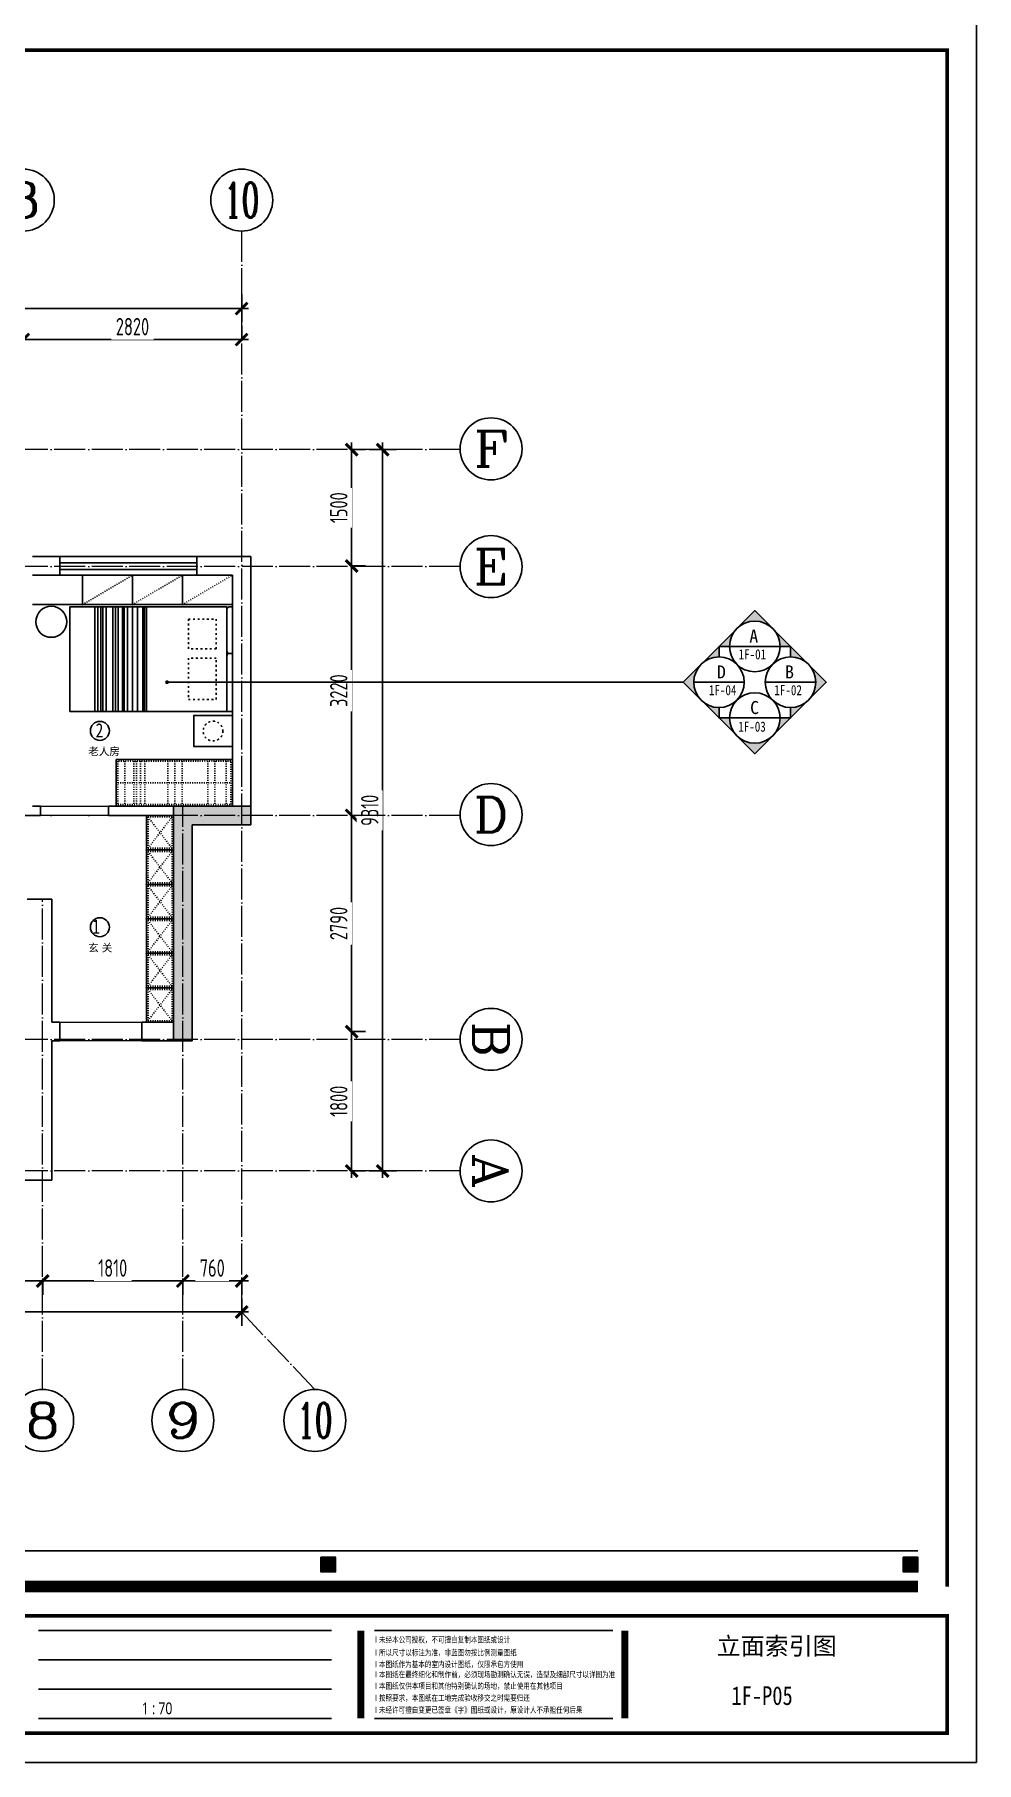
# Model space of a CAD drawing. Header units: inches. Extents: x -50945 to 250244, y -404780 to 18493.
# Drawn here: x 238080 to 250244, y -292400 to -270102 of the extents above; entities that cross this region are included whole.
import ezdxf
from ezdxf.enums import TextEntityAlignment as Align

# ---------------------------------------------------------------- set-up
doc = ezdxf.new("R2010")
doc.units = ezdxf.units.IN
doc.header["$MEASUREMENT"] = 0
for name, pattern in [('ACAD_ISO03W100', [30, 12, -18]), ('DOTE', [2.42, 2, -0.2, 0.02, -0.2]), ('iGo户型优化10', [30, 12, -18])]:
    doc.linetypes.add(name, pattern=pattern)
for name, color, linetype in [('0 @ 1 (1)', 7, 'Continuous'), ('15开关布置图-YJ', 2, 'Continuous'), ('AXIS', 1, 'Continuous'), ('AXIS_TEXT', 7, 'Continuous'), ('A图框', 7, 'Continuous'), ('D-ARCHI', 250, 'Continuous'), ('EVH 立面填充', 8, 'Continuous'), ('IBS-003-建筑窗框', 3, 'Continuous'), ('IBS-182-原建筑非承重墙', 150, 'Continuous'), ('IBS-200-原建筑承重墙柱', 200, 'Continuous'), ('IBS-63-原建筑窗', 63, 'Continuous'), ('IDS-040-固定高家具', 40, 'Continuous'), ('IFF-51-活动家具', 51, 'Continuous'), ('IRC-30-天花轮廓线', 30, 'Continuous'), ('外标注', 50, 'Continuous'), ('房间编号', 50, 'Continuous'), ('索引', 168, 'Continuous')]:
    doc.layers.add(name, color=color, linetype=linetype)
doc.layers.add('门', color=65, linetype='Continuous', lineweight=13)
doc.styles.add('04.YBC-外标注3.0', font='', dxfattribs={"width": 0.8, "height": 3})
doc.styles.add('05.YBC-内标注2.5', font='', dxfattribs={"width": 0.8, "height": 2.5})
doc.styles.add('_TCH_AXIS', font='COMPLEX', dxfattribs={"bigfont": 'GBCBIG'})
doc.styles.add('ARI', font='', dxfattribs={"width": 0.8, "height": 200})
doc.styles.add('COMPLEX', font='COMPLEX')
doc.styles.add('HBA-DIMT', font='ARCHS.SHX', dxfattribs={"width": 0.8})
doc.styles.add('MGC-ST', font='', dxfattribs={"width": 0.8})
doc.styles.add('MtXpl_Arial_Unicode_', font='Arial Unicode.ttf')
doc.styles.get("Standard").update_dxf_attribs({"font": 'Arial.ttf'})
doc.styles.add('宋体', font='', dxfattribs={"width": 0.8})
doc.styles.get('04.YBC-外标注3.0').set_extended_font_data('SimSun')
doc.styles.get('05.YBC-内标注2.5').set_extended_font_data('SimSun')
doc.styles.get('ARI').set_extended_font_data('SimSun')
doc.styles.get('MGC-ST').set_extended_font_data('SimSun')
doc.styles.get('宋体').set_extended_font_data('SimSun')
doc.dimstyles.new('HBA_40', dxfattribs={"dimscale": 50, "dimtxt": 2.5, "dimasz": 0.1, "dimexe": 2, "dimexo": 2.5, "dimgap": 0.6, "dimtad": 1, "dimdec": 0, "dimrnd": 5, "dimzin": 0, "dimtxsty": 'HBA-DIMT', "dimblk": 'HBA_DIMENSION_TICK', "dimblk1": 'HBA_DIMENSION_TICK', "dimblk2": 'HBA_DIMENSION_TICK', "dimcen": 0.125, "dimclrd": 44, "dimclre": 44, "dimclrt": 2, "dimadec": 0, "dimazin": 0, "dimtfac": 1, "dimtdec": 0, "dimtix": 1, "dimtmove": 1, "dimatfit": 3, "dimldrblk": 'HBA_Leader_Dot', "dimfxl": 0, "dimtvp": 1, "dimtfill": 1, "dimtolj": 1, "dimtzin": 0, "dimarcsym": 0})

# ---------------------------------------------------------------- blocks, each defined once
blk = doc.blocks.new('HBA_DIMENSION_TICK')
at = {"color": 0, "linetype": 'ByBlock'}
for p, q in [((-10, 0), (0, 0)), ((0, 0), (10, 0))]:
    blk.add_line(p, q, dxfattribs=at)
at = {"color": 50, "linetype": 'ByBlock'}
blk.add_solid([(-10, -7), (-7, -10), (7, 10), (10, 7)], dxfattribs=at)
blk = doc.blocks.new('*D978')
at = {"layer": 'Defpoints', "color": 0, "transparency": 16777216}
for p in [(236145, -285932), (238185, -285932), (238185, -286187)]:
    blk.add_point(p, dxfattribs=at)
at = {"layer": '外标注', "color": 44, "lineweight": -2, "transparency": 16777216}
for p, q in [((236145, -286157), (236145, -286367)), ((236154, -286187), (238176, -286187)), ((238185, -286157), (238185, -286367))]:
    blk.add_line(p, q, dxfattribs=at)
at = {"layer": '外标注', "color": 44, "lineweight": -2, "transparency": 16777216, "xscale": 9, "yscale": 9, "zscale": 9, "rotation": 180}
blk.add_blockref('HBA_DIMENSION_TICK', (236145, -286187), dxfattribs=at)
at = {"layer": '外标注', "color": 44, "lineweight": -2, "transparency": 16777216, "xscale": 9, "yscale": 9, "zscale": 9}
blk.add_blockref('HBA_DIMENSION_TICK', (238185, -286187), dxfattribs=at)
at = {"layer": '外标注', "color": 2, "transparency": 16777216, "insert": (237165, -286020), "char_height": 225, "attachment_point": 5, "style": 'HBA-DIMT', "bg_fill": 3, "box_fill_scale": 1.25, "bg_fill_color": 256, "bg_fill_true_color": 13158600, "bg_fill_transparency": 0}
blk.add_mtext('\\A1;2040', dxfattribs=at)
blk = doc.blocks.new('HBA_Leader_Dot')
at = {"color": 0, "linetype": 'ByBlock'}
blk.add_line((-5, 0), (-10, 0), dxfattribs=at)
at = {"color": 0, "linetype": 'ByBlock', "const_width": 5}
blk.add_lwpolyline([(-2.5, 0, 1), (2.5, 0, 1)], format="xyb", close=True, dxfattribs=at)
blk = doc.blocks.new('*D979')
at = {"layer": 'Defpoints', "color": 0, "transparency": 16777216}
for p in [(238185, -285932), (239995, -285932), (239995, -286187)]:
    blk.add_point(p, dxfattribs=at)
at = {"layer": '外标注', "color": 44, "lineweight": -2, "transparency": 16777216}
for p, q in [((238185, -286157), (238185, -286367)), ((238194, -286187), (239986, -286187)), ((239995, -286157), (239995, -286367))]:
    blk.add_line(p, q, dxfattribs=at)
at = {"layer": '外标注', "color": 44, "lineweight": -2, "transparency": 16777216, "xscale": 9, "yscale": 9, "zscale": 9, "rotation": 180}
blk.add_blockref('HBA_DIMENSION_TICK', (238185, -286187), dxfattribs=at)
at = {"layer": '外标注', "color": 44, "lineweight": -2, "transparency": 16777216, "xscale": 9, "yscale": 9, "zscale": 9}
blk.add_blockref('HBA_DIMENSION_TICK', (239995, -286187), dxfattribs=at)
at = {"layer": '外标注', "color": 2, "transparency": 16777216, "insert": (239090, -286020), "char_height": 225, "attachment_point": 5, "style": 'HBA-DIMT', "bg_fill": 3, "box_fill_scale": 1.25, "bg_fill_color": 256, "bg_fill_true_color": 13158600, "bg_fill_transparency": 0}
blk.add_mtext('\\A1;1810', dxfattribs=at)
blk = doc.blocks.new('*D980')
at = {"layer": 'Defpoints', "color": 0, "transparency": 16777216}
for p in [(239995, -285932), (240755, -285932), (240755, -286187)]:
    blk.add_point(p, dxfattribs=at)
at = {"layer": '外标注', "color": 44, "lineweight": -2, "transparency": 16777216}
for p, q in [((239995, -286157), (239995, -286367)), ((240004, -286187), (240746, -286187)), ((240755, -286157), (240755, -286367))]:
    blk.add_line(p, q, dxfattribs=at)
at = {"layer": '外标注', "color": 44, "lineweight": -2, "transparency": 16777216, "xscale": 9, "yscale": 9, "zscale": 9, "rotation": 180}
blk.add_blockref('HBA_DIMENSION_TICK', (239995, -286187), dxfattribs=at)
at = {"layer": '外标注', "color": 44, "lineweight": -2, "transparency": 16777216, "xscale": 9, "yscale": 9, "zscale": 9}
blk.add_blockref('HBA_DIMENSION_TICK', (240755, -286187), dxfattribs=at)
at = {"layer": '外标注', "color": 2, "transparency": 16777216, "insert": (240375, -286020), "char_height": 225, "attachment_point": 5, "style": 'HBA-DIMT', "bg_fill": 3, "box_fill_scale": 1.25, "bg_fill_color": 256, "bg_fill_true_color": 13158600, "bg_fill_transparency": 0}
blk.add_mtext('\\A1;760', dxfattribs=at)
blk = doc.blocks.new('*D981')
at = {"layer": 'Defpoints', "color": 0, "transparency": 16777216}
for p in [(226055, -286187), (240755, -286187), (240755, -286587)]:
    blk.add_point(p, dxfattribs=at)
at = {"layer": '外标注', "color": 44, "lineweight": -2, "transparency": 16777216}
for p, q in [((226055, -286412), (226055, -286767)), ((240755, -286412), (240755, -286767)), ((226064, -286587), (240746, -286587))]:
    blk.add_line(p, q, dxfattribs=at)
at = {"layer": '外标注', "color": 44, "lineweight": -2, "transparency": 16777216, "xscale": 9, "yscale": 9, "zscale": 9, "rotation": 180}
blk.add_blockref('HBA_DIMENSION_TICK', (226055, -286587), dxfattribs=at)
at = {"layer": '外标注', "color": 44, "lineweight": -2, "transparency": 16777216, "xscale": 9, "yscale": 9, "zscale": 9}
blk.add_blockref('HBA_DIMENSION_TICK', (240755, -286587), dxfattribs=at)
at = {"layer": '外标注', "color": 2, "transparency": 16777216, "insert": (233405, -286420), "char_height": 225, "attachment_point": 5, "style": 'HBA-DIMT', "bg_fill": 3, "box_fill_scale": 1.25, "bg_fill_color": 256, "bg_fill_true_color": 13158600, "bg_fill_transparency": 0}
blk.add_mtext('\\A1;14700', dxfattribs=at)
blk = doc.blocks.new('*D982')
at = {"layer": 'Defpoints', "color": 0, "transparency": 16777216}
for p in [(241933, -282969), (242175, -282969), (241933, -284767)]:
    blk.add_point(p, dxfattribs=at)
at = {"layer": '外标注', "color": 44, "lineweight": -2, "transparency": 16777216}
for p, q in [((242158, -282969), (242355, -282969)), ((242175, -284758), (242175, -282978)), ((242158, -284767), (242355, -284767))]:
    blk.add_line(p, q, dxfattribs=at)
at = {"layer": '外标注', "color": 44, "lineweight": -2, "transparency": 16777216, "xscale": 9, "yscale": 9, "zscale": 9}
for p, rotation in [((242175, -282969), 90), ((242175, -284767), 270)]:
    blk.add_blockref('HBA_DIMENSION_TICK', p, dxfattribs=dict(at, rotation=rotation))
at = {"layer": '外标注', "color": 2, "transparency": 16777216, "insert": (242009, -283868), "char_height": 225, "attachment_point": 5, "rotation": 90, "style": 'HBA-DIMT', "bg_fill": 3, "box_fill_scale": 1.25, "bg_fill_color": 256, "bg_fill_true_color": 13158600, "bg_fill_transparency": 0}
blk.add_mtext('\\A1;1800', dxfattribs=at)
blk = doc.blocks.new('*D983')
at = {"layer": 'Defpoints', "color": 0, "transparency": 16777216}
for p in [(241933, -280179), (242175, -280179), (241933, -282969)]:
    blk.add_point(p, dxfattribs=at)
at = {"layer": '外标注', "color": 44, "lineweight": -2, "transparency": 16777216}
for p, q in [((242158, -280179), (242355, -280179)), ((242175, -282960), (242175, -280188)), ((242158, -282969), (242355, -282969))]:
    blk.add_line(p, q, dxfattribs=at)
at = {"layer": '外标注', "color": 44, "lineweight": -2, "transparency": 16777216, "xscale": 9, "yscale": 9, "zscale": 9}
for p, rotation in [((242175, -280179), 90), ((242175, -282969), 270)]:
    blk.add_blockref('HBA_DIMENSION_TICK', p, dxfattribs=dict(at, rotation=rotation))
at = {"layer": '外标注', "color": 2, "transparency": 16777216, "insert": (242009, -281574), "char_height": 225, "attachment_point": 5, "rotation": 90, "style": 'HBA-DIMT', "bg_fill": 3, "box_fill_scale": 1.25, "bg_fill_color": 256, "bg_fill_true_color": 13158600, "bg_fill_transparency": 0}
blk.add_mtext('\\A1;2790', dxfattribs=at)
blk = doc.blocks.new('*D984')
at = {"layer": 'Defpoints', "color": 0, "transparency": 16777216}
for p in [(241933, -276959), (242175, -276959), (241933, -280179)]:
    blk.add_point(p, dxfattribs=at)
at = {"layer": '外标注', "color": 44, "lineweight": -2, "transparency": 16777216}
for p, q in [((242158, -276959), (242355, -276959)), ((242175, -280170), (242175, -276968)), ((242158, -280179), (242355, -280179))]:
    blk.add_line(p, q, dxfattribs=at)
at = {"layer": '外标注', "color": 44, "lineweight": -2, "transparency": 16777216, "xscale": 9, "yscale": 9, "zscale": 9}
for p, rotation in [((242175, -276959), 90), ((242175, -280179), 270)]:
    blk.add_blockref('HBA_DIMENSION_TICK', p, dxfattribs=dict(at, rotation=rotation))
at = {"layer": '外标注', "color": 2, "transparency": 16777216, "insert": (242009, -278569), "char_height": 225, "attachment_point": 5, "rotation": 90, "style": 'HBA-DIMT', "bg_fill": 3, "box_fill_scale": 1.25, "bg_fill_color": 256, "bg_fill_true_color": 13158600, "bg_fill_transparency": 0}
blk.add_mtext('\\A1;3220', dxfattribs=at)
blk = doc.blocks.new('*D985')
at = {"layer": 'Defpoints', "color": 0, "transparency": 16777216}
for p in [(241933, -275458), (242175, -275458), (241933, -276959)]:
    blk.add_point(p, dxfattribs=at)
at = {"layer": '外标注', "color": 44, "lineweight": -2, "transparency": 16777216}
for p, q in [((242158, -275458), (242355, -275458)), ((242175, -276950), (242175, -275467)), ((242158, -276959), (242355, -276959))]:
    blk.add_line(p, q, dxfattribs=at)
at = {"layer": '外标注', "color": 44, "lineweight": -2, "transparency": 16777216, "xscale": 9, "yscale": 9, "zscale": 9}
for p, rotation in [((242175, -275458), 90), ((242175, -276959), 270)]:
    blk.add_blockref('HBA_DIMENSION_TICK', p, dxfattribs=dict(at, rotation=rotation))
at = {"layer": '外标注', "color": 2, "transparency": 16777216, "insert": (242009, -276208), "char_height": 225, "attachment_point": 5, "rotation": 90, "style": 'HBA-DIMT', "bg_fill": 3, "box_fill_scale": 1.25, "bg_fill_color": 256, "bg_fill_true_color": 13158600, "bg_fill_transparency": 0}
blk.add_mtext('\\A1;1500', dxfattribs=at)
blk = doc.blocks.new('*D986')
at = {"layer": 'Defpoints', "color": 0, "transparency": 16777216}
for p in [(242175, -275458), (242575, -275458), (242175, -284767)]:
    blk.add_point(p, dxfattribs=at)
at = {"layer": '外标注', "color": 44, "lineweight": -2, "transparency": 16777216}
for p, q in [((242400, -275458), (242755, -275458)), ((242575, -284758), (242575, -275467)), ((242400, -284767), (242755, -284767))]:
    blk.add_line(p, q, dxfattribs=at)
at = {"layer": '外标注', "color": 44, "lineweight": -2, "transparency": 16777216, "xscale": 9, "yscale": 9, "zscale": 9}
for p, rotation in [((242575, -275458), 90), ((242575, -284767), 270)]:
    blk.add_blockref('HBA_DIMENSION_TICK', p, dxfattribs=dict(at, rotation=rotation))
at = {"layer": '外标注', "color": 2, "transparency": 16777216, "insert": (242409, -280113), "char_height": 225, "attachment_point": 5, "rotation": 90, "style": 'HBA-DIMT', "bg_fill": 3, "box_fill_scale": 1.25, "bg_fill_color": 256, "bg_fill_true_color": 13158600, "bg_fill_transparency": 0}
blk.add_mtext('\\A1;9310', dxfattribs=at)
blk = doc.blocks.new('*D990')
at = {"layer": 'Defpoints', "color": 0, "transparency": 16777216}
for p in [(240755, -274038), (237935, -274263), (240755, -274263)]:
    blk.add_point(p, dxfattribs=at)
at = {"layer": '外标注', "color": 44, "lineweight": -2, "transparency": 16777216}
for p, q in [((237935, -274038), (237935, -273858)), ((237944, -274038), (240746, -274038)), ((240755, -274038), (240755, -273858))]:
    blk.add_line(p, q, dxfattribs=at)
at = {"layer": '外标注', "color": 44, "lineweight": -2, "transparency": 16777216, "xscale": 9, "yscale": 9, "zscale": 9, "rotation": 180}
blk.add_blockref('HBA_DIMENSION_TICK', (237935, -274038), dxfattribs=at)
at = {"layer": '外标注', "color": 44, "lineweight": -2, "transparency": 16777216, "xscale": 9, "yscale": 9, "zscale": 9}
blk.add_blockref('HBA_DIMENSION_TICK', (240755, -274038), dxfattribs=at)
at = {"layer": '外标注', "color": 2, "transparency": 16777216, "insert": (239345, -273872), "char_height": 225, "attachment_point": 5, "style": 'HBA-DIMT', "bg_fill": 3, "box_fill_scale": 1.25, "bg_fill_color": 256, "bg_fill_true_color": 13158600, "bg_fill_transparency": 0}
blk.add_mtext('\\A1;2820', dxfattribs=at)
blk = doc.blocks.new('*D991')
at = {"layer": 'Defpoints', "color": 0, "transparency": 16777216}
for p in [(240755, -273638), (226055, -274038), (240755, -274038)]:
    blk.add_point(p, dxfattribs=at)
at = {"layer": '外标注', "color": 44, "lineweight": -2, "transparency": 16777216}
for p, q in [((226055, -273813), (226055, -273458)), ((240755, -273813), (240755, -273458)), ((226064, -273638), (240746, -273638))]:
    blk.add_line(p, q, dxfattribs=at)
at = {"layer": '外标注', "color": 44, "lineweight": -2, "transparency": 16777216, "xscale": 9, "yscale": 9, "zscale": 9, "rotation": 180}
blk.add_blockref('HBA_DIMENSION_TICK', (226055, -273638), dxfattribs=at)
at = {"layer": '外标注', "color": 44, "lineweight": -2, "transparency": 16777216, "xscale": 9, "yscale": 9, "zscale": 9}
blk.add_blockref('HBA_DIMENSION_TICK', (240755, -273638), dxfattribs=at)
at = {"layer": '外标注', "color": 2, "transparency": 16777216, "insert": (233405, -273472), "char_height": 225, "attachment_point": 5, "style": 'HBA-DIMT', "bg_fill": 3, "box_fill_scale": 1.25, "bg_fill_color": 256, "bg_fill_true_color": 13158600, "bg_fill_transparency": 0}
blk.add_mtext('\\A1;14700', dxfattribs=at)
blk = doc.blocks.new('_AXISO')
blk.add_circle((0, 0), 0.5)
at = {"layer": 'AXIS_TEXT', "style": 'COMPLEX', "width": 1.041667}
blk.add_attdef('A', text='', height=0.56, dxfattribs=at).set_placement((-0.25, -0.28), (0.25, -0.28), align=Align.FIT)
blk = doc.blocks.new('gegeg')
at = {"layer": 'A图框'}
h = blk.add_hatch(color=256, dxfattribs=at)
h.dxf.hatch_style = 1
h.paths.add_polyline_path([(154931, -57558), (154756, -57558), (154756, -57733), (154931, -57733)])
h = blk.add_hatch(color=256, dxfattribs=at)
h.dxf.hatch_style = 1
h.paths.add_polyline_path([(161887, -57558), (161712, -57558), (161712, -57733), (161887, -57733)])
for p, q in [((133887, -57482), (161887, -57482)), ((151384, -58433), (154884, -58433)), ((155398, -58433), (158242, -58433)), ((151384, -58783), (154884, -58783)), ((151384, -59133), (154884, -59133)), ((151384, -59483), (154884, -59483)), ((155398, -59483), (158242, -59483))]:
    blk.add_line(p, q, dxfattribs=at)
for points in [[(162587, -39218), (162587, -60008), (133187, -60008), (133187, -39218)], [(154756, -57558), (154931, -57558), (154931, -57733), (154756, -57733)], [(161712, -57558), (161887, -57558), (161887, -57733), (161712, -57733)]]:
    blk.add_lwpolyline(points, close=True, dxfattribs=at)
for points, const_width in [([(133537, -40125), (133537, -39568), (162237, -39568), (162237, -57908)], 42), ([(161887, -57908), (133887, -57908)], 140), ([(155234, -58433), (155234, -59483)], 84), ([(158387, -58433), (158387, -59483)], 84)]:
    blk.add_lwpolyline(points, dxfattribs=dict(at, const_width=const_width))
at = {"layer": 'A图框', "const_width": 42}
blk.add_lwpolyline([(133537, -58258), (162237, -58258), (162237, -59658), (133537, -59658)], close=True, dxfattribs=at)
at = {"layer": '0 @ 1 (1)', "insert": (152579, -59363), "char_height": 175, "width": 3199.54, "attachment_point": 4, "style": '05.YBC-内标注2.5'}
blk.add_mtext('{\\fMicrosoft YaHei|b0|i0|c134|p34;\\H0.8x; 1 : 70}', dxfattribs=at)
at = {"layer": 'A图框', "char_height": 70, "attachment_point": 1, "style": '04.YBC-外标注3.0'}
for s, width, insert in [('{\\fArial Unicode MS|b0|i0|c134|p0;l 未经本公司授权，不可擅自复制本图纸或设计}', 1842.18, (155405, -58508)), ('{\\fArial Unicode MS|b0|i0|c134|p0;l 所以尺寸以标注为准，非蓝图勿按比例测量图纸}', 1906.2, (155405, -58662)), ('{\\fArial Unicode MS|b0|i0|c134|p0;l 本图纸作为基本的室内设计图纸，仅限承包方使用}', 2550.12, (155405, -58801)), ('{\\fArial Unicode MS|b0|i0|c134|p0;l 本图纸在最终细化和制作前，必须现场勘测确认无误，造型及细部尺寸以详图为准}', 3701.19, (155405, -58923)), ('{\\fArial Unicode MS|b0|i0|c134|p0;l 本图纸仅供本项目和其他特别确认的场地，禁止使用在其他项目}', 3008.74, (155405, -59060)), ('{\\fArial Unicode MS|b0|i0|c134|p0;l 按照要求，本图纸在工地完成验收移交之时需要归还}', 1941.8, (155405, -59203)), ('{\\fArial Unicode MS|b0|i0|c134|p0;l 未经许可擅自变更已签章《字》图纸或设计，原设计人不承担任何后果}', 3026.66, (155405, -59346))]:
    blk.add_mtext_dynamic_manual_height_columns(s, width=width, gutter_width=1, heights=[0], dxfattribs=dict(at, insert=insert))

msp = doc.modelspace()

# ---------------------------------------------------------------- hatches: boundary and pattern name
at = {"layer": 'EVH 立面填充'}
h = msp.add_hatch(color=256, dxfattribs=at)
h.dxf.hatch_style = 1
h.paths.add_polyline_path([(240115.24, -280298.62), (240875.24, -280298.62), (240875.24, -280058.62), (239875.24, -280058.62), (239875.24, -283088.62), (240115.24, -283088.62)])
at = {"layer": '索引'}
h = msp.add_hatch(color=8, dxfattribs=at)
h.paths.add_polyline_path([(246919.36, -277998.12), (247054.63, -277998.12, -0.19891237), (247150.28, -277767.19)])
h.paths.add_polyline_path([(247612.14, -277767.19), (247381.21, -277536.26), (247150.28, -277767.19, -0.41421356)])
h.paths.add_polyline_path([(247707.8, -277998.12), (247843.07, -277998.12), (247612.14, -277767.19, -0.19891237)])
h = msp.add_hatch(color=8, dxfattribs=at)
h.paths.add_polyline_path([(246919.36, -277998.12), (246919.36, -278133.39, 0.19891237), (246688.43, -278229.05)])
h.paths.add_polyline_path([(246688.43, -278690.9), (246457.5, -278459.97), (246688.43, -278229.05, 0.41421356)])
h.paths.add_polyline_path([(246919.36, -278786.56), (246919.36, -278921.83), (246688.43, -278690.9, 0.19891237)])
h = msp.add_hatch(color=8, dxfattribs=at)
h.paths.add_polyline_path([(247843.07, -277998.12), (247843.07, -278133.39, -0.19891237), (248074, -278229.05)])
h.paths.add_polyline_path([(248074, -278690.9), (248304.93, -278459.97), (248074, -278229.05, -0.41421356)])
h.paths.add_polyline_path([(247843.07, -278786.56), (247843.07, -278921.83), (248074, -278690.9, -0.19891237)])
h = msp.add_hatch(color=8, dxfattribs=at)
h.paths.add_polyline_path([(246919.36, -278921.83), (247054.63, -278921.83, 0.19891237), (247150.28, -279152.76)])
h.paths.add_polyline_path([(247612.14, -279152.76), (247381.21, -279383.69), (247150.28, -279152.76, 0.41421356)])
h.paths.add_polyline_path([(247707.8, -278921.83), (247843.07, -278921.83), (247612.14, -279152.76, 0.19891237)])

# ---------------------------------------------------------------- linework, layer by layer
for p in [(239525.24, -280623.62), (239525.24, -281068.62), (239525.24, -281513.62), (239525.24, -281958.62), (239525.24, -282403.62)]:
    msp.add_point(p)
at = {"layer": 'IBS-003-建筑窗框', "color": 251, "ltscale": 10}
for p, q in [((238405.24, -276838.62), (240175.24, -276838.62)), ((240175.24, -277078.62), (238405.24, -277078.62))]:
    msp.add_line(p, q, dxfattribs=at)
at = {"layer": 'IBS-182-原建筑非承重墙'}
for p, q in [((238055.24, -276838.62), (238405.24, -276838.62)), ((238405.24, -277078.62), (238405.24, -276838.62)), ((240875.24, -276838.62), (240175.24, -276838.62)), ((240175.24, -277078.62), (240175.24, -276838.62)), ((240875.24, -280058.62), (240875.24, -276838.62)), ((238405.24, -277078.62), (238055.24, -277078.62)), ((240175.24, -277078.62), (240635.24, -277078.62)), ((240635.24, -280058.62), (240635.24, -277078.62)), ((238155.24, -280058.62), (238055.24, -280058.62)), ((238155.24, -280178.62), (238155.24, -280058.62)), ((239035.24, -280178.62), (239035.24, -280058.62)), ((239875.24, -280058.62), (239035.24, -280058.62)), ((238155.24, -280178.62), (237835.24, -280178.62)), ((239875.24, -280178.62), (239035.24, -280178.62)), ((238304.94, -281258.62), (237984.94, -281258.62)), ((238304.94, -282848.62), (238304.94, -281258.62)), ((238404.94, -282848.62), (238304.94, -282848.62)), ((238404.94, -283088.62), (238404.94, -282848.62)), ((239465.24, -283088.62), (239465.24, -282848.62)), ((239465.24, -282848.62), (239875.24, -282848.62)), ((238404.94, -283088.62), (238304.94, -283088.62)), ((238304.94, -283088.62), (238304.94, -284886.95)), ((239875.24, -283088.62), (239465.24, -283088.62)), ((236264.94, -284886.95), (238304.94, -284886.95))]:
    msp.add_line(p, q, dxfattribs=at)
at = {"layer": 'IBS-200-原建筑承重墙柱', "ltscale": 0.02}
for p, q in [((239875.24, -283088.62), (239875.24, -280058.62)), ((239875.24, -280058.62), (240875.24, -280058.62)), ((240875.24, -280058.62), (240875.24, -280298.62)), ((240115.24, -283088.62), (240115.24, -280298.62)), ((240115.24, -280298.62), (240875.24, -280298.62)), ((239875.24, -283088.62), (240115.24, -283088.62))]:
    msp.add_line(p, q, dxfattribs=at)
at = {"layer": 'IBS-63-原建筑窗'}
for p, q in [((238405.24, -276918.62), (240175.24, -276918.62)), ((238405.24, -277006.2), (240175.24, -277006.2))]:
    msp.add_line(p, q, dxfattribs=at)
at = {"layer": 'IDS-040-固定高家具'}
for p, q in [((238700.24, -277458.62), (238700.24, -277078.62)), ((239345.24, -277458.62), (239345.24, -277078.62)), ((239990.24, -277458.62), (239990.24, -277078.62)), ((240635.24, -277458.62), (238055.24, -277458.62)), ((240635.24, -279458.62), (239135.24, -279458.62)), ((239135.24, -280058.62), (239135.24, -279458.62)), ((239525.24, -282848.62), (239525.24, -280178.62)), ((239525.24, -280623.62), (239875.24, -280623.62)), ((239525.24, -281068.62), (239875.24, -281068.62)), ((239525.24, -281513.62), (239875.24, -281513.62)), ((239525.24, -281958.62), (239875.24, -281958.62)), ((239525.24, -282403.62), (239875.24, -282403.62))]:
    msp.add_line(p, q, dxfattribs=at)
at = {"layer": 'IDS-040-固定高家具', "linetype": 'ACAD_ISO03W100'}
for p, q in [((238700.24, -277458.62), (239345.24, -277078.62)), ((239345.24, -277458.62), (239990.24, -277078.62)), ((239990.24, -277458.62), (240635.24, -277078.62)), ((239244.39, -279478.62), (239244.39, -280038.62)), ((239361.03, -279478.62), (239361.03, -280038.62)), ((239394.73, -279478.62), (239394.73, -280038.62)), ((239449.16, -279478.62), (239449.16, -280038.62)), ((239506.18, -279478.62), (239506.18, -280038.62)), ((239801.67, -279478.62), (239801.67, -280038.62)), ((239889.79, -279478.62), (239889.79, -280038.62)), ((239985.69, -279478.62), (239985.69, -280038.62)), ((240320.06, -279478.62), (240320.06, -280038.62)), ((240408.18, -279478.62), (240408.18, -280038.62)), ((240555.92, -279478.62), (240555.92, -280038.62)), ((239155.24, -279758.62), (240615.24, -279758.62)), ((239545.24, -280603.62), (239855.24, -280198.62)), ((239545.24, -280198.62), (239855.24, -280603.62)), ((239545.24, -281048.62), (239855.24, -280643.62)), ((239545.24, -280643.62), (239855.24, -281048.62)), ((239545.24, -281493.62), (239855.24, -281088.62)), ((239545.24, -281088.62), (239855.24, -281493.62)), ((239545.24, -281938.62), (239855.24, -281533.62)), ((239545.24, -281533.62), (239855.24, -281938.62)), ((239545.24, -282383.62), (239855.24, -281978.62)), ((239545.24, -281978.62), (239855.24, -282383.62)), ((239545.24, -282828.62), (239855.24, -282423.62)), ((239545.24, -282423.62), (239855.24, -282828.62))]:
    msp.add_line(p, q, dxfattribs=at)
for points in [[(239155.24, -280038.62), (240615.24, -280038.62), (240615.24, -279478.62), (239155.24, -279478.62)], [(239545.24, -280603.62), (239855.24, -280603.62), (239855.24, -280198.62), (239545.24, -280198.62)], [(239545.24, -281048.62), (239855.24, -281048.62), (239855.24, -280643.62), (239545.24, -280643.62)], [(239545.24, -281493.62), (239855.24, -281493.62), (239855.24, -281088.62), (239545.24, -281088.62)], [(239545.24, -281938.62), (239855.24, -281938.62), (239855.24, -281533.62), (239545.24, -281533.62)], [(239545.24, -282383.62), (239855.24, -282383.62), (239855.24, -281978.62), (239545.24, -281978.62)], [(239545.24, -282828.62), (239855.24, -282828.62), (239855.24, -282423.62), (239545.24, -282423.62)]]:
    msp.add_lwpolyline(points, close=True, dxfattribs=at)
at = {"layer": 'IDS-040-固定高家具'}
msp.add_circle((238296.09, -277680.69), 200, dxfattribs=at)
for p in [(238700.24, -277458.62), (239345.24, -277458.62), (239990.24, -277458.62)]:
    msp.add_point(p, dxfattribs=at)
at = {"layer": 'IFF-51-活动家具', "color": 250}
for p, q in [((238856.63, -278838.62), (238856.63, -277488.62)), ((238898.36, -278838.62), (238898.36, -277488.62)), ((238934.13, -278838.62), (238934.13, -277488.62)), ((238963.94, -278838.62), (238963.94, -277488.62)), ((239005.67, -278838.62), (239005.67, -277488.62)), ((239089.14, -278838.62), (239089.14, -277488.62)), ((239124.91, -278838.62), (239124.91, -277488.62)), ((239160.68, -278838.62), (239160.68, -277488.62)), ((239214.34, -278838.62), (239214.34, -277488.62)), ((239238.19, -278838.62), (239238.19, -277488.62)), ((239279.92, -278838.62), (239279.92, -277488.62)), ((239345.5, -278838.62), (239345.5, -277488.62)), ((239411.08, -278838.62), (239411.08, -277488.62)), ((239476.66, -278838.62), (239476.66, -277488.62)), ((239500.51, -278838.62), (239500.51, -277488.62)), ((239524.35, -278838.62), (239524.35, -277488.62))]:
    msp.add_line(p, q, dxfattribs=at)
at = {"layer": 'IFF-51-活动家具'}
for p, q in [((240565.24, -278058.62), (240565.24, -277488.62)), ((240595.24, -277488.62), (240635.24, -277488.62)), ((240635.24, -278838.62), (240635.24, -277488.62)), ((240565.24, -278838.62), (240565.24, -278118.62)), ((240595.24, -278088.62), (240635.24, -278088.62)), ((240635.24, -278088.62), (240595.24, -278088.62))]:
    msp.add_line(p, q, dxfattribs=at)
at = {"layer": 'IFF-51-活动家具', "color": 7}
msp.add_line((240565.24, -278838.62), (240635.24, -278838.62), dxfattribs=at)
at = {"layer": 'IFF-51-活动家具'}
for points in [[(238535.24, -278838.62), (238535.24, -277488.62), (240565.24, -277488.62), (240565.24, -278838.62)], [(240635.24, -279288.62), (240635.24, -278888.62), (240135.24, -278888.62), (240135.24, -279288.62)]]:
    msp.add_lwpolyline(points, close=True, dxfattribs=at)
at = {"layer": 'IFF-51-活动家具', "color": 251, "linetype": 'iGo户型优化10', "ltscale": 2}
for points in [[(240427.27, -277645.7), (240427.27, -278028.11), (240066.9, -278028.11), (240066.9, -277645.7)], [(240427.27, -278681.53), (240427.27, -278149.13), (240066.9, -278149.13), (240066.9, -278681.53)]]:
    msp.add_lwpolyline(points, close=True, dxfattribs=at)
msp.add_circle((240385.24, -279090.75), 127.66, dxfattribs=at)
at = {"layer": 'IFF-51-活动家具'}
for centre, start, end in [((240595.24, -277518.62), 90, 180), ((240595.24, -278058.62), 180, 270), ((240595.24, -278118.62), 90, 180)]:
    msp.add_arc(centre, 30, start, end, dxfattribs=at)
at = {"layer": '房间编号'}
for centre in [(238923.51, -279087.8), (238923.51, -281621.99)]:
    msp.add_circle(centre, 122.5, dxfattribs=at)
at = {"layer": '索引'}
for p, q in [((246592.77, -278459.97), (247245.94, -278459.97)), ((248169.65, -278459.97), (247516.49, -278459.97)), ((247054.63, -278921.83), (247707.8, -278921.83))]:
    msp.add_line(p, q, dxfattribs=at)
msp.add_lwpolyline([(246919.36, -277998.12), (247843.07, -277998.12), (247381.21, -277536.26)], close=True, dxfattribs=at)
for points in [[(246919.36, -278786.56), (246919.36, -278921.83), (246457.5, -278459.97), (246919.36, -277998.12), (246919.36, -278133.39)], [(247843.07, -278786.56), (247843.07, -278921.83), (248304.93, -278459.97), (247843.07, -277998.12), (247843.07, -278133.39)], [(247707.8, -278921.83), (247843.07, -278921.83), (247381.21, -279383.69), (246919.36, -278921.83), (247054.63, -278921.83)]]:
    msp.add_lwpolyline(points, dxfattribs=at)
for centre in [(247381.21, -277998.12), (246919.36, -278459.97), (247843.07, -278459.97), (247381.21, -278921.83)]:
    msp.add_circle(centre, 326.58, dxfattribs=at)
at = {"layer": '门', "color": 8, "lineweight": 5}
for points in [[(238155.24, -280058.62), (239035.24, -280058.62), (239035.24, -280178.62), (238155.24, -280178.62)], [(238404.94, -282848.62), (239465.24, -282848.62), (239465.24, -283088.62), (238404.94, -283088.62)]]:
    msp.add_lwpolyline(points, close=True, dxfattribs=at)

# ---------------------------------------------------------------- block references
at = {"layer": 'AXIS'}
ref = msp.add_blockref('_AXISO', (237935.24, -272238.38), dxfattribs=dict(at, xscale=800, yscale=800, zscale=800))
ref.add_attrib('A', '8', dxfattribs={"layer": 'AXIS_TEXT', "height": 452.55, "style": '_TCH_AXIS', "width": 1.5}).set_placement((237708.97, -272464.65), (238161.52, -272464.65), align=Align.FIT)
ref = msp.add_blockref('_AXISO', (240755.24, -272238.38), dxfattribs=dict(at, xscale=800, yscale=800, zscale=800))
ref.add_attrib('A', '10', dxfattribs={"layer": 'AXIS_TEXT', "height": 452.548, "style": '_TCH_AXIS', "width": 0.724138}).set_placement((240528.97, -272464.65), (240981.52, -272464.65), align=Align.FIT)
ref = msp.add_blockref('_AXISO', (243975.24, -275448.38), dxfattribs=dict(at, xscale=800, yscale=800, zscale=800))
ref.add_attrib('A', 'F', dxfattribs={"layer": 'AXIS_TEXT', "height": 452.55, "style": '_TCH_AXIS', "width": 1.3125}).set_placement((243748.97, -275674.65), (244201.52, -275674.65), align=Align.FIT)
ref = msp.add_blockref('_AXISO', (243975.24, -276968.62), dxfattribs=dict(at, xscale=800, yscale=800, zscale=800))
ref.add_attrib('A', 'E', dxfattribs={"layer": 'AXIS_TEXT', "height": 452.55, "style": '_TCH_AXIS', "width": 1.3125}).set_placement((243748.97, -277194.89), (244201.52, -277194.89), align=Align.FIT)
ref = msp.add_blockref('_AXISO', (243975.24, -280168.39), dxfattribs=dict(at, xscale=800, yscale=800, zscale=800))
ref.add_attrib('A', 'D', dxfattribs={"layer": 'AXIS_TEXT', "height": 452.55, "style": '_TCH_AXIS', "width": 1.235294}).set_placement((243748.97, -280394.66), (244201.52, -280394.66), align=Align.FIT)
ref = msp.add_blockref('_AXISO', (243975.24, -283068.62), dxfattribs=dict(at, xscale=800, yscale=800, zscale=800, rotation=270))
ref.add_attrib('A', 'B', dxfattribs={"layer": 'AXIS_TEXT', "height": 452.55, "rotation": 270, "style": '_TCH_AXIS', "width": 1.235294}).set_placement((243748.97, -282842.34), (243748.97, -283294.89), align=Align.FIT)
ref = msp.add_blockref('_AXISO', (243975.24, -284766.95), dxfattribs=dict(at, xscale=800, yscale=800, zscale=800, rotation=270))
ref.add_attrib('A', 'A', dxfattribs={"layer": 'AXIS_TEXT', "height": 452.55, "rotation": 270, "style": '_TCH_AXIS', "width": 1.166667}).set_placement((243748.97, -284540.68), (243748.97, -284993.23), align=Align.FIT)
ref = msp.add_blockref('_AXISO', (238184.94, -287986.95), dxfattribs=dict(at, xscale=800, yscale=800, zscale=800))
ref.add_attrib('A', '8', dxfattribs={"layer": 'AXIS_TEXT', "height": 452.55, "style": '_TCH_AXIS', "width": 1.5}).set_placement((237958.67, -288213.23), (238411.21, -288213.23), align=Align.FIT)
ref = msp.add_blockref('_AXISO', (239995.24, -287986.95), dxfattribs=dict(at, xscale=800, yscale=800, zscale=800))
ref.add_attrib('A', '9', dxfattribs={"layer": 'AXIS_TEXT', "height": 452.55, "style": '_TCH_AXIS', "width": 1.5}).set_placement((239768.97, -288213.23), (240221.52, -288213.23), align=Align.FIT)
ref = msp.add_blockref('_AXISO', (241699.91, -287986.95), dxfattribs=dict(at, xscale=800, yscale=800, zscale=800))
ref.add_attrib('A', '10', dxfattribs={"layer": 'AXIS_TEXT', "height": 452.548, "style": '_TCH_AXIS', "width": 0.724138}).set_placement((241473.63, -288213.23), (241926.18, -288213.23), align=Align.FIT)

# ---------------------------------------------------------------- texts
at = {"color": 253, "insert": (247080.28, -291416.55), "char_height": 242.164, "attachment_point": 1, "style": '宋体'}
msp.add_mtext_dynamic_manual_height_columns('1F-P05', width=66.2668, gutter_width=16.21, heights=[0], dxfattribs=at)
at = {"layer": 'A图框', "insert": (246889.84, -290784.54), "char_height": 227.0292, "attachment_point": 1}
msp.add_mtext_dynamic_manual_height_columns('{\\fArial Unicode MS|b0|i0|c134|p0;立面索引图}', width=2770.8358, gutter_width=16.21, heights=[0], dxfattribs=at)
at = {"layer": '房间编号', "color": 8, "style": 'MtXpl_Arial_Unicode_'}
for s, p in [('老人房', (238772.9, -279403.56)), ('玄 关', (238772.9, -281937.75))]:
    msp.add_text(s, height=100, dxfattribs=at).set_placement(p)
at = {"layer": '房间编号', "char_height": 183.75, "width": 2606.4647, "attachment_point": 3, "style": 'ARI'}
for s, insert in [('2', (238968.31, -278988.91)), ('1', (238924.38, -281521.73))]:
    msp.add_mtext(s, dxfattribs=dict(at, insert=insert))
at = {"layer": '索引', "color": 2, "style": 'MGC-ST'}
for tag, p, s in [('A', (247310.93, -277949.19), 'A'), ('D', (246893.14, -278411.05), 'A'), ('B', (247772.79, -278411.05), 'A'), ('C', (247321.11, -278870.89), '')]:
    msp.add_attdef(tag, p, s, height=167.96, dxfattribs=at)
at = {"layer": '索引', "color": 2, "style": '宋体', "width": 0.8}
for tag, p, s, height in [('1F-01', (247172.35, -278165.52), '1F-DT1.1', 130.633), ('1F-04', (246788.66, -278627.37), '1F-DT1.1', 130.633), ('1F-02', (247634.21, -278627.37), '1F-DT1.1', 130.633), ('1F-03', (247168.12, -279098.59), '', 130.63)]:
    msp.add_attdef(tag, p, s, height=height, dxfattribs=at)

# ---------------------------------------------------------------- dimensions: what is measured, and where the dimension line sits
at = {"layer": '外标注'}
for base, p1, p2, picture, middle in [((240755.24, -274038.38), (237935.24, -274262.96), (240755.24, -274262.96), '*D990', (239345.24, -273871.88)), ((238184.94, -286186.95), (236144.94, -285931.91), (238184.94, -285931.91), '*D978', (237164.94, -286020.45))]:
    dim = msp.add_linear_dim(base=base, p1=p1, p2=p2, dimstyle='HBA_40', override={"dimscale": 90, "dimfxl": 200, "dimfxlon": 1}, dxfattribs=at)
    dim.commit()
    dim.dimension.update_dxf_attribs({"geometry": picture, "text_midpoint": middle})
dim = msp.add_linear_dim(base=(242175.24, -282968.62), p1=(241933.46, -284766.95), p2=(241933.46, -282968.62), angle=270, dimstyle='HBA_40', override={"dimscale": 90, "dimfxl": 200, "dimfxlon": 1}, dxfattribs=at)
dim.commit()
dim.dimension.update_dxf_attribs({"geometry": '*D982', "text_midpoint": (242008.74, -283867.79)})

# ---------------------------------------------------------------- next in the draw order: dimensions: what is measured, and where the dimension line sits
for base, p1, p2, picture, middle in [((240755.24, -273638.38), (226055.24, -274038.38), (240755.24, -274038.38), '*D991', (233405.24, -273471.88)), ((239995.24, -286186.95), (238184.94, -285931.91), (239995.24, -285931.91), '*D979', (239090.09, -286020.45))]:
    dim = msp.add_linear_dim(base=base, p1=p1, p2=p2, dimstyle='HBA_40', override={"dimscale": 90, "dimfxl": 200, "dimfxlon": 1}, dxfattribs=at)
    dim.commit()
    dim.dimension.update_dxf_attribs({"geometry": picture, "text_midpoint": middle})
dim = msp.add_linear_dim(base=(242175.24, -280178.62), p1=(241933.46, -282968.62), p2=(241933.46, -280178.62), angle=270, dimstyle='HBA_40', override={"dimscale": 90, "dimfxl": 200, "dimfxlon": 1}, dxfattribs=at)
dim.commit()
dim.dimension.update_dxf_attribs({"geometry": '*D983', "text_midpoint": (242008.74, -281573.62)})

# ---------------------------------------------------------------- next in the draw order: dimensions: what is measured, and where the dimension line sits
dim = msp.add_linear_dim(base=(242175.24, -276958.62), p1=(241933.46, -280178.62), p2=(241933.46, -276958.62), angle=270, dimstyle='HBA_40', override={"dimscale": 90, "dimfxl": 200, "dimfxlon": 1}, dxfattribs=at)
dim.commit()
dim.dimension.update_dxf_attribs({"geometry": '*D984', "text_midpoint": (242008.74, -278568.62)})
dim = msp.add_linear_dim(base=(240755.24, -286186.95), p1=(239995.24, -285931.91), p2=(240755.24, -285931.91), dimstyle='HBA_40', override={"dimscale": 90, "dimfxl": 200, "dimfxlon": 1}, dxfattribs=at)
dim.commit()
dim.dimension.update_dxf_attribs({"geometry": '*D980', "text_midpoint": (240375.24, -286020.45)})

# ---------------------------------------------------------------- next in the draw order: dimensions: what is measured, and where the dimension line sits
dim = msp.add_linear_dim(base=(242175.24, -275458.38), p1=(241933.46, -276958.62), p2=(241933.46, -275458.38), angle=270, dimstyle='HBA_40', override={"dimscale": 90, "dimfxl": 200, "dimfxlon": 1}, dxfattribs=at)
dim.commit()
dim.dimension.update_dxf_attribs({"geometry": '*D985', "text_midpoint": (242008.74, -276208.5)})
dim = msp.add_linear_dim(base=(240755.24, -286586.95), p1=(226055.24, -286186.95), p2=(240755.24, -286186.95), dimstyle='HBA_40', override={"dimscale": 90, "dimfxl": 200, "dimfxlon": 1}, dxfattribs=at)
dim.commit()
dim.dimension.update_dxf_attribs({"geometry": '*D981', "text_midpoint": (233405.24, -286420.45)})

# ---------------------------------------------------------------- next in the draw order: linework, layer by layer
at = {"layer": 'D-ARCHI', "color": 251, "linetype": 'DOTE', "lineweight": 5, "ltscale": 200}
for p, q in [((240755.24, -286586.95), (240755.24, -272638.38)), ((239995.24, -287586.95), (239995.24, -280058.62)), ((238184.94, -287586.95), (238184.94, -281258.62)), ((240755.24, -286589.45), (241699.91, -287586.95))]:
    msp.add_line(p, q, dxfattribs=at)

# ---------------------------------------------------------------- next in the draw order: dimensions: what is measured, and where the dimension line sits
at = {"layer": '外标注'}
dim = msp.add_linear_dim(base=(242575.24, -275458.38), p1=(242175.24, -284766.95), p2=(242175.24, -275458.38), angle=90, dimstyle='HBA_40', override={"dimscale": 90, "dimfxl": 200, "dimfxlon": 1}, dxfattribs=at)
dim.commit()
dim.dimension.update_dxf_attribs({"geometry": '*D986', "text_midpoint": (242408.74, -280112.66)})

# ---------------------------------------------------------------- next in the draw order: linework, layer by layer
at = {"layer": 'D-ARCHI', "color": 251, "linetype": 'DOTE', "lineweight": 5, "ltscale": 200}
for p, q in [((243575.24, -275458.38), (223247.98, -275458.38)), ((243575.24, -276968.62), (223235.24, -276968.62)), ((243575.24, -280178.62), (223247.98, -280178.62)), ((243575.24, -283068.62), (223247.98, -283068.62)), ((243575.24, -284766.95), (223247.98, -284766.95))]:
    msp.add_line(p, q, dxfattribs=at)

# ---------------------------------------------------------------- next in the draw order: block references
at = {"layer": '15开关布置图-YJ', "color": 2, "xscale": 1.081091401797356, "yscale": 1.081091401797356, "zscale": 1.081091401797356}
msp.add_blockref('gegeg', (74472.26, -227526.41), dxfattribs=at)

# ---------------------------------------------------------------- next in the draw order: leaders
at = {"layer": 'IRC-30-天花轮廓线'}
msp.add_leader([(239791.68, -278459.97), (246457.5, -278459.97)], dimstyle='HBA_40', override={"dimgap": 0.6, "dimtad": 0, "dimfxl": 5, "dimfxlon": 1}, dxfattribs=at)

doc.saveas('drawing.dxf')
